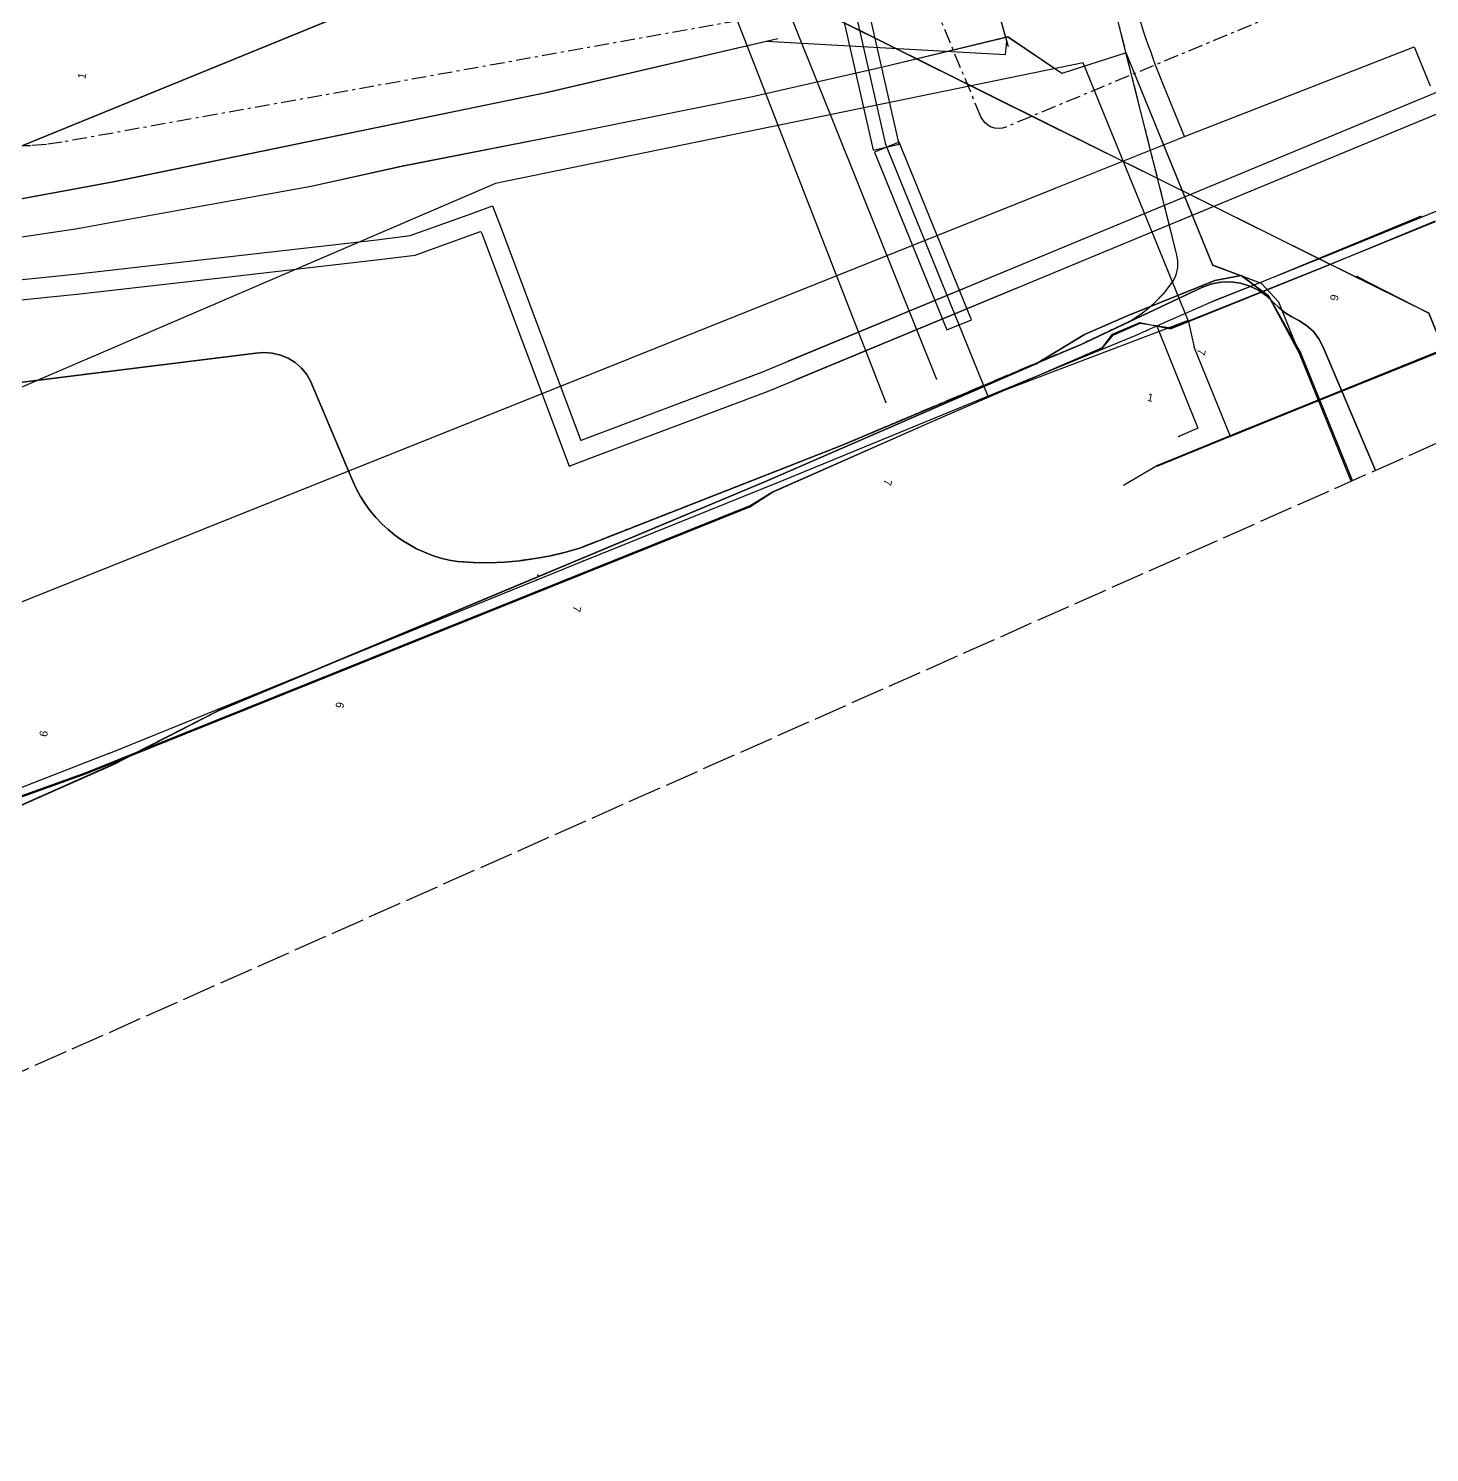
# Model space of a CAD drawing. Header units: metres. Extents: x -529 to 260, y -315 to 217.
# Drawn here: x 136.5 to 189.1, y -60.3 to -6.9 of the extents above; entities that cross this region are included whole.
import ezdxf

# ---------------------------------------------------------------- set-up
doc = ezdxf.new("R2010")
doc.units = ezdxf.units.M
doc.linetypes.add('DASHED', pattern=[1.524, 1.27, -0.254])
doc.linetypes.add('DISUSED', pattern=[0.9943, 0.55, -0.1666, 0.1111, -0.1666])
for name, color, linetype, true_color in [('GM0772_ELS_Elektriciteitskabel', 7, 'Continuous', 0x960000), ('GM0772_ELS_Mantelbuis', 7, 'Continuous', 0x960000), ('GM0772_GWA_Appurtenance', 7, 'Continuous', 0xba38a8), ('GM0772_GWA_Rioolleiding', 7, 'Continuous', 0xba38a8), ('KA0000_OVG_Orientatiepolygoon', 7, 'Continuous', 0xff00ff), ('KL1001_WAT_Appurtenance', 7, 'Continuous', 0x0000ff), ('KL1001_WAT_Waterleiding', 7, 'Continuous', 0x0000ff), ('KL1010_DAT_Telecommunicatiekabel', 7, 'Continuous', 0x00ff00), ('KL1011_DAT_Appurtenance', 7, 'Continuous', 0x00ff00), ('KL1011_DAT_Duct', 7, 'Continuous', 0x00ff00), ('KL1011_DAT_ExtraDetailinfo', 7, 'Continuous', 0x00ff00), ('KL1011_DAT_ExtraGeometrie', 7, 'Continuous', 0x00ff00), ('KL1011_DAT_Kabelbed', 7, 'Continuous', 0x00ff00), ('KL1011_DAT_Mantelbuis', 7, 'Continuous', 0x00ff00), ('KL1031_EMS_Appurtenance', 7, 'Continuous', 0xc80000), ('KL1031_EMS_Elektriciteitskabel', 7, 'Continuous', 0xc80000), ('KL1051_DAT_Annotatie', 7, 'Continuous', 0xffffff), ('KL1051_DAT_Appurtenance', 7, 'Continuous', 0x00ff00), ('KL1051_DAT_Kabelbed', 7, 'Continuous', 0x00ff00), ('KL1051_DAT_Mantelbuis', 7, 'Continuous', 0x00ff00), ('KL1089_DAT_Kabelbed', 7, 'Continuous', 0x00ff00), ('KL1089_DAT_Mantelbuis', 7, 'Continuous', 0x00ff00), ('KL1233_WRM_Mantelbuis', 7, 'Continuous', 0x008080), ('KL1233_WRM_ThermischePijpleiding', 7, 'Continuous', 0x008080), ('KL1648_DAT_Appurtenance', 7, 'Continuous', 0x00ff00), ('KL1648_DAT_Telecommunicatiekabel', 7, 'Continuous', 0x00ff00)]:
    doc.layers.add(name, color=color, linetype=linetype, true_color=true_color)

msp = doc.modelspace()

# ---------------------------------------------------------------- linework, layer by layer
at = {"layer": 'GM0772_ELS_Elektriciteitskabel', "linetype": 'CONTINUOUS'}
msp.add_lwpolyline([(79.901, -19.327), (80.1, -19.583), (81.25, -19.645), (83.406, -19.324), (85.782, -18.949), (108.553, -16.795), (120.878, -15.738), (132.069, -14.015), (139.671, -12.618), (155.877, -9.282), (164.206, -7.338), (173.187, -7.838), (173.229, -7.341), (169.601, 5.523)], dxfattribs=at)
at = {"layer": 'GM0772_ELS_Mantelbuis', "linetype": 'CONTINUOUS'}
for points in [[(170.026, 4.021), (173.286, -7.545)], [(85.56, -18.969), (108.439, -16.805), (120.925, -15.732), (132.178, -13.996), (139.779, -12.598), (156.079, -9.237), (164.64, -7.238)]]:
    msp.add_lwpolyline(points, dxfattribs=at)
at = {"layer": 'GM0772_GWA_Appurtenance'}
for p in [(170.601, -20.001), (168.697, -20.879)]:
    msp.add_point(p, dxfattribs=at)
at = {"layer": 'GM0772_GWA_Rioolleiding', "linetype": 'CONTINUOUS'}
for points in [[(168.697, -20.879), (160.744, -0.43)], [(170.601, -20.001), (163.145, -1.425)]]:
    msp.add_lwpolyline(points, dxfattribs=at)
at = {"layer": 'KA0000_OVG_Orientatiepolygoon', "linetype": 'DASHED'}
msp.add_lwpolyline([(212.467, 216.691), (-371.799, 183.859), (-469.178, -314.621), (251.501, 5.16), (212.467, 216.691)], close=True, dxfattribs=at)
at = {"layer": 'KL1001_WAT_Appurtenance'}
for p in [(179.786, -10.633), (175.027, -12.86)]:
    msp.add_point(p, dxfattribs=at)
at = {"layer": 'KL1001_WAT_Waterleiding', "linetype": 'CONTINUOUS'}
for points in [[(179.786, -10.633), (179.114, -8.992), (179.014, -8.742), (178.914, -8.49), (178.817, -8.239), (178.723, -7.986), (178.63, -7.732), (178.54, -7.477), (178.453, -7.223), (178.366, -6.967), (178.283, -6.71), (178.201, -6.452), (177.815, -5.017), (177.108, -4.526), (177.019, -4.136), (176.512, -1.422), (176.495, -1.336), (171.087, 22.718), (170.45, 25.55), (169.737, 25.949), (159.995, 23.583), (157.745, 23.043), (155.899, 22.544), (155.397, 22.429)], [(179.904, -10.909), (188.507, -7.555), (189.118, -9.013)], [(179.904, -10.909), (179.786, -10.633)], [(175.027, -12.86), (179.904, -10.909)], [(127.11, -32.027), (175.027, -12.86)]]:
    msp.add_lwpolyline(points, dxfattribs=at)
at = {"layer": 'KL1010_DAT_Telecommunicatiekabel', "linetype": 'CONTINUOUS'}
for points in [[(70.987, -62.424), (78.865, -59.341), (85.604, -56.222), (87.496, -55.193), (90.719, -53.967), (93.634, -52.486), (104.836, -47.741), (113.583, -44.079), (114.491, -43.923), (126.129, -39.279), (138.702, -34.761), (163.614, -24.752), (164.419, -24.25), (170.353, -21.633), (176.836, -18.823), (177.219, -18.361), (178.241, -17.91), (179.394, -18.086), (185.213, -15.764), (189.318, -14.1)], [(71.039, -62.432), (78.88, -59.317), (85.617, -56.253), (87.498, -55.258), (90.777, -53.955), (93.659, -52.473), (104.858, -47.701), (113.588, -44.143), (114.483, -43.919), (126.135, -39.329), (138.715, -34.804), (163.6, -24.797), (164.44, -24.252), (170.353, -21.639), (176.818, -18.821), (177.197, -18.326), (178.224, -17.892), (179.379, -18.12), (185.201, -15.772), (189.31, -14.078)]]:
    msp.add_lwpolyline(points, dxfattribs=at)
at = {"layer": 'KL1011_DAT_Appurtenance'}
msp.add_point((180.26, -18.813), dxfattribs=at)
at = {"layer": 'KL1011_DAT_Duct', "linetype": 'CONTINUOUS'}
for points in [[(168.692, -11.22), (159.898, 27.495)], [(168.692, -11.22), (159.898, 27.495)], [(168.692, -11.22), (159.898, 27.495)], [(168.692, -11.22), (159.898, 27.495)], [(168.692, -11.22), (159.898, 27.495)], [(168.692, -11.22), (159.898, 27.495)], [(168.692, -11.22), (159.898, 27.495)], [(168.692, -11.22), (159.898, 27.495)], [(179.023, -15.33), (176.096, -8.148), (154.053, -12.678), (92.354, -39.192)], [(168.766, -11.403), (168.692, -11.22)], [(168.766, -11.403), (168.692, -11.22)], [(168.766, -11.403), (168.692, -11.22)], [(168.766, -11.403), (168.692, -11.22)], [(168.766, -11.403), (168.692, -11.22)], [(168.766, -11.403), (168.692, -11.22)], [(168.766, -11.403), (168.692, -11.22)], [(171.407, -17.885), (168.766, -11.403)], [(171.407, -17.885), (168.766, -11.403)], [(171.407, -17.885), (168.766, -11.403)], [(171.407, -17.885), (168.766, -11.403)], [(171.407, -17.885), (168.766, -11.403)], [(171.407, -17.885), (168.766, -11.403)], [(171.407, -17.885), (168.766, -11.403)], [(171.407, -17.885), (168.766, -11.403)], [(191.982, -13.393), (193.571, -17.31), (181.618, -22.161), (180.26, -18.813)], [(180.038, -17.819), (179.023, -15.33)], [(180.038, -17.819), (172.539, -20.663), (171.407, -17.885)], [(180.038, -17.819), (172.539, -20.663), (171.407, -17.885)], [(180.038, -17.819), (172.539, -20.663), (171.407, -17.885)], [(180.038, -17.819), (172.539, -20.663), (171.407, -17.885)], [(180.038, -17.819), (172.539, -20.663), (171.407, -17.885)], [(180.038, -17.819), (172.539, -20.663), (171.407, -17.885)], [(180.038, -17.819), (172.539, -20.663), (171.407, -17.885)], [(180.038, -17.819), (180.26, -18.813)], [(180.038, -17.819), (180.26, -18.813)], [(180.038, -17.819), (180.26, -18.813)], [(180.038, -17.819), (180.26, -18.813)], [(180.038, -17.819), (180.26, -18.813)], [(180.038, -17.819), (180.26, -18.813)], [(180.038, -17.819), (180.26, -18.813)], [(180.038, -17.819), (180.26, -18.813)]]:
    msp.add_lwpolyline(points, dxfattribs=at)
at = {"layer": 'KL1011_DAT_ExtraDetailinfo', "linetype": 'CONTINUOUS'}
msp.add_lwpolyline([(168.692, -11.22), (159.898, 27.495)], dxfattribs=at)
at = {"layer": 'KL1011_DAT_ExtraGeometrie', "linetype": 'CONTINUOUS'}
for points in [[(160.364, 27.703), (159.389, 27.482), (168.226, -11.428), (169.201, -11.207), (160.364, 27.703)], [(169.192, -11.121), (168.266, -11.499), (170.982, -18.167), (171.907, -17.789), (169.192, -11.121)]]:
    msp.add_lwpolyline(points, close=True, dxfattribs=at)
at = {"layer": 'KL1011_DAT_Kabelbed', "linetype": 'CONTINUOUS'}
for points in [[(168.692, -11.22), (159.898, 27.495)], [(179.023, -15.33), (176.096, -8.148), (154.053, -12.678), (92.354, -39.192)], [(168.766, -11.403), (168.692, -11.22)], [(171.407, -17.885), (168.766, -11.403)], [(191.982, -13.393), (193.571, -17.31), (181.618, -22.161), (180.26, -18.813)], [(180.038, -17.819), (179.023, -15.33)], [(180.038, -17.819), (172.539, -20.663), (171.407, -17.885)], [(180.038, -17.819), (180.26, -18.813)]]:
    msp.add_lwpolyline(points, dxfattribs=at)
at = {"layer": 'KL1011_DAT_Mantelbuis', "linetype": 'CONTINUOUS'}
for points in [[(168.692, -11.22), (159.898, 27.495)], [(171.407, -17.885), (168.766, -11.403)]]:
    msp.add_lwpolyline(points, dxfattribs=at)
at = {"layer": 'KL1031_EMS_Appurtenance'}
for p in [(180.576, -16.562), (180.576, -16.562), (177.837, -17.851), (177.837, -17.851)]:
    msp.add_point(p, dxfattribs=at)
at = {"layer": 'KL1031_EMS_Elektriciteitskabel', "linetype": 'DISUSED'}
for points in [[(177.837, -17.851), (178.307, -17.544), (178.74, -17.187), (179.131, -16.783), (179.473, -16.338), (179.59, -16.095), (179.65, -15.832), (179.654, -15.562), (179.599, -15.297), (176.515, -3.024), (169.304, 24.285), (169.297, 24.405), (169.338, 24.518), (169.419, 24.606), (169.528, 24.655), (221.877, 44.14), (221.956, 44.184), (222.018, 44.249), (222.058, 44.33), (222.073, 44.42), (222.003, 63.231)], [(208.109, 3.943), (173.201, -10.559), (173.067, -10.599), (172.926, -10.614), (172.787, -10.6), (172.652, -10.559), (172.528, -10.493), (172.419, -10.404), (172.329, -10.295), (172.263, -10.171), (170.702, -6.407)], [(208.109, 3.943), (173.201, -10.559), (173.067, -10.599), (172.926, -10.614), (172.787, -10.6), (172.652, -10.559), (172.528, -10.493), (172.419, -10.404), (172.329, -10.295), (172.263, -10.171), (170.702, -6.407)], [(169.07, -5.508), (137.805, -11.126), (137.215, -11.213), (136.62, -11.26), (136.024, -11.269), (135.428, -11.239), (103.853, -8.627), (101.46, -8.451), (89.758, -7.693)], [(169.07, -5.508), (137.805, -11.126), (137.215, -11.213), (136.62, -11.26), (136.024, -11.269), (135.428, -11.239), (103.853, -8.627), (101.46, -8.451), (89.758, -7.693)], [(177.837, -17.851), (176.018, -18.707), (167.097, -22.472), (157.255, -26.335), (156.694, -26.499), (156.126, -26.634), (155.55, -26.742), (154.971, -26.822), (154.389, -26.873), (153.805, -26.895), (153.22, -26.887), (152.637, -26.852), (152.318, -26.796), (152.004, -26.719), (151.695, -26.621), (151.393, -26.506), (151.099, -26.371), (150.814, -26.218), (150.54, -26.046), (150.277, -25.858), (150.026, -25.653), (149.789, -25.433), (149.567, -25.198), (149.36, -24.95), (149.168, -24.689), (148.994, -24.416), (148.838, -24.133), (148.7, -23.84), (147.133, -20.113), (146.977, -19.842), (146.779, -19.601), (146.543, -19.394), (146.278, -19.229), (145.989, -19.108), (145.684, -19.036), (145.372, -19.015), (145.061, -19.044), (126.546, -21.332)]]:
    msp.add_lwpolyline(points, dxfattribs=at)
at = {"layer": 'KL1031_EMS_Elektriciteitskabel', "linetype": 'CONTINUOUS'}
for points in [[(177.837, -17.851), (178.307, -17.544), (178.74, -17.187), (179.131, -16.783), (179.473, -16.338), (179.59, -16.095), (179.65, -15.832), (179.654, -15.562), (179.599, -15.297), (176.515, -3.024), (169.304, 24.285), (169.251, 24.392), (169.16, 24.469), (169.047, 24.505), (168.928, 24.493), (167.291, 23.994)], [(187.06, -23.434), (185.101, -18.81), (184.943, -18.502), (184.732, -18.227), (184.475, -17.995), (184.181, -17.813), (183.923, -17.678), (183.679, -17.52), (183.45, -17.341), (182.977, -16.888), (182.678, -16.68), (182.35, -16.522), (182.002, -16.418), (181.641, -16.369), (181.278, -16.376), (180.92, -16.442), (180.576, -16.562), (176.018, -18.707), (167.097, -22.472), (157.255, -26.335), (156.694, -26.499), (156.126, -26.634), (155.55, -26.742), (154.971, -26.822), (154.389, -26.873), (153.805, -26.895), (153.22, -26.887), (152.637, -26.852), (152.318, -26.796), (152.004, -26.719), (151.695, -26.621), (151.393, -26.506), (151.099, -26.371), (150.814, -26.218), (150.54, -26.046), (150.277, -25.858), (150.026, -25.653), (149.789, -25.433), (149.567, -25.198), (149.36, -24.95), (149.168, -24.689), (148.994, -24.416), (148.838, -24.133), (148.7, -23.84), (147.133, -20.113), (146.977, -19.842), (146.779, -19.601), (146.543, -19.394), (146.278, -19.229), (145.989, -19.108), (145.684, -19.036), (145.372, -19.015), (145.061, -19.044), (126.546, -21.332)], [(187.06, -23.434), (185.101, -18.81), (184.943, -18.502), (184.732, -18.227), (184.475, -17.995), (184.181, -17.813), (183.923, -17.678), (183.679, -17.52), (183.45, -17.341), (182.977, -16.888), (182.678, -16.68), (182.35, -16.522), (182.002, -16.418), (181.641, -16.369), (181.278, -16.376), (180.92, -16.442), (180.576, -16.562), (176.018, -18.707), (167.097, -22.472), (157.255, -26.335), (156.694, -26.499), (156.126, -26.634), (155.55, -26.742), (154.971, -26.822), (154.389, -26.873), (153.805, -26.895), (153.22, -26.887), (152.637, -26.852), (152.318, -26.796), (152.004, -26.719), (151.695, -26.621), (151.393, -26.506), (151.099, -26.371), (150.814, -26.218), (150.54, -26.046), (150.277, -25.858), (150.026, -25.653), (149.789, -25.433), (149.567, -25.198), (149.36, -24.95), (149.168, -24.689), (148.994, -24.416), (148.838, -24.133), (148.7, -23.84), (147.133, -20.113), (146.977, -19.842), (146.779, -19.601), (146.543, -19.394), (146.278, -19.229), (145.989, -19.108), (145.684, -19.036), (145.372, -19.015), (145.061, -19.044), (126.546, -21.332)], [(187.06, -23.434), (185.101, -18.81), (184.943, -18.502), (184.732, -18.227), (184.475, -17.995), (184.181, -17.813), (183.923, -17.678), (183.679, -17.52), (183.45, -17.341), (182.977, -16.888), (182.678, -16.68), (182.35, -16.522), (182.002, -16.418), (181.641, -16.369), (181.278, -16.376), (180.92, -16.442), (180.576, -16.562), (176.018, -18.707), (167.097, -22.472), (157.255, -26.335), (156.694, -26.499), (156.126, -26.634), (155.55, -26.742), (154.971, -26.822), (154.389, -26.873), (153.805, -26.895), (153.22, -26.887), (152.637, -26.852), (152.318, -26.796), (152.004, -26.719), (151.695, -26.621), (151.393, -26.506), (151.099, -26.371), (150.814, -26.218), (150.54, -26.046), (150.277, -25.858), (150.026, -25.653), (149.789, -25.433), (149.567, -25.198), (149.36, -24.95), (149.168, -24.689), (148.994, -24.416), (148.838, -24.133), (148.7, -23.84), (147.133, -20.113), (146.977, -19.842), (146.779, -19.601), (146.543, -19.394), (146.278, -19.229), (145.989, -19.108), (145.684, -19.036), (145.372, -19.015), (145.061, -19.044), (126.546, -21.332)], [(187.06, -23.434), (185.101, -18.81), (184.943, -18.502), (184.732, -18.227), (184.475, -17.995), (184.181, -17.813), (183.923, -17.678), (183.679, -17.52), (183.45, -17.341), (182.977, -16.888), (182.678, -16.68), (182.35, -16.522), (182.002, -16.418), (181.641, -16.369), (181.278, -16.376), (180.92, -16.442), (180.576, -16.562), (176.018, -18.707), (167.097, -22.472), (157.255, -26.335), (156.694, -26.499), (156.126, -26.634), (155.55, -26.742), (154.971, -26.822), (154.389, -26.873), (153.805, -26.895), (153.22, -26.887), (152.637, -26.852), (152.318, -26.796), (152.004, -26.719), (151.695, -26.621), (151.393, -26.506), (151.099, -26.371), (150.814, -26.218), (150.54, -26.046), (150.277, -25.858), (150.026, -25.653), (149.789, -25.433), (149.567, -25.198), (149.36, -24.95), (149.168, -24.689), (148.994, -24.416), (148.838, -24.133), (148.7, -23.84), (147.133, -20.113), (146.977, -19.842), (146.779, -19.601), (146.543, -19.394), (146.278, -19.229), (145.989, -19.108), (145.684, -19.036), (145.372, -19.015), (145.061, -19.044), (126.546, -21.332)], [(187.06, -23.434), (185.101, -18.81), (184.943, -18.502), (184.732, -18.227), (184.475, -17.995), (184.181, -17.813), (183.923, -17.678), (183.679, -17.52), (183.45, -17.341), (182.977, -16.888), (182.678, -16.68), (182.35, -16.522), (182.002, -16.418), (181.641, -16.369), (181.278, -16.376), (180.92, -16.442), (180.576, -16.562), (176.018, -18.707), (167.097, -22.472), (157.255, -26.335), (156.694, -26.499), (156.126, -26.634), (155.55, -26.742), (154.971, -26.822), (154.389, -26.873), (153.805, -26.895), (153.22, -26.887), (152.637, -26.852), (152.318, -26.796), (152.004, -26.719), (151.695, -26.621), (151.393, -26.506), (151.099, -26.371), (150.814, -26.218), (150.54, -26.046), (150.277, -25.858), (150.026, -25.653), (149.789, -25.433), (149.567, -25.198), (149.36, -24.95), (149.168, -24.689), (148.994, -24.416), (148.838, -24.133), (148.7, -23.84), (147.133, -20.113), (146.977, -19.842), (146.779, -19.601), (146.543, -19.394), (146.278, -19.229), (145.989, -19.108), (145.684, -19.036), (145.372, -19.015), (145.061, -19.044), (126.546, -21.332)], [(126.546, -21.332), (145.061, -19.044), (145.372, -19.015), (145.684, -19.036), (145.989, -19.108), (146.278, -19.229), (146.543, -19.394), (146.779, -19.601), (146.977, -19.842), (147.133, -20.113), (148.7, -23.84), (148.838, -24.133), (148.994, -24.416), (149.168, -24.689), (149.36, -24.95), (149.567, -25.198), (149.789, -25.433), (150.026, -25.653), (150.277, -25.858), (150.54, -26.046), (150.814, -26.218), (151.099, -26.371), (151.393, -26.506), (151.695, -26.621), (152.004, -26.719), (152.318, -26.796), (152.637, -26.852), (153.22, -26.887), (153.805, -26.895), (154.389, -26.873), (154.971, -26.822), (155.55, -26.742), (156.126, -26.634), (156.694, -26.499), (157.255, -26.335), (167.097, -22.472), (176.018, -18.707), (180.576, -16.562), (180.92, -16.442), (181.278, -16.376), (181.641, -16.369), (182.002, -16.418), (182.35, -16.522), (182.678, -16.68), (182.977, -16.888), (183.45, -17.341), (183.679, -17.52), (183.923, -17.678), (184.181, -17.813), (184.475, -17.995), (184.732, -18.227), (184.943, -18.502), (185.101, -18.81), (187.06, -23.434)], [(187.06, -23.434), (185.101, -18.81), (184.943, -18.502), (184.732, -18.227), (184.475, -17.995), (184.181, -17.813), (183.923, -17.678), (183.679, -17.52), (183.45, -17.341), (182.977, -16.888), (182.678, -16.68), (182.35, -16.522), (182.002, -16.418), (181.641, -16.369), (181.278, -16.376), (180.92, -16.442), (180.576, -16.562), (176.018, -18.707), (167.097, -22.472), (157.255, -26.335), (156.694, -26.499), (156.126, -26.634), (155.55, -26.742), (154.971, -26.822), (154.389, -26.873), (153.805, -26.895), (153.22, -26.887), (152.637, -26.852), (152.318, -26.796), (152.004, -26.719), (151.695, -26.621), (151.393, -26.506), (151.099, -26.371), (150.814, -26.218), (150.54, -26.046), (150.277, -25.858), (150.026, -25.653), (149.789, -25.433), (149.567, -25.198), (149.36, -24.95), (149.168, -24.689), (148.994, -24.416), (148.838, -24.133), (148.7, -23.84), (147.133, -20.113), (146.977, -19.842), (146.779, -19.601), (146.543, -19.394), (146.278, -19.229), (145.989, -19.108), (145.684, -19.036), (145.372, -19.015), (145.061, -19.044), (126.546, -21.332)], [(187.06, -23.434), (185.101, -18.81), (184.943, -18.502), (184.732, -18.227), (184.475, -17.995), (184.181, -17.813), (183.923, -17.678), (183.679, -17.52), (183.45, -17.341), (182.977, -16.888), (182.678, -16.68), (182.35, -16.522), (182.002, -16.418), (181.641, -16.369), (181.278, -16.376), (180.92, -16.442), (180.576, -16.562)], [(187.06, -23.434), (185.101, -18.81), (184.943, -18.502), (184.732, -18.227), (184.475, -17.995), (184.181, -17.813), (183.923, -17.678), (183.679, -17.52), (183.45, -17.341), (182.977, -16.888), (182.678, -16.68), (182.35, -16.522), (182.002, -16.418), (181.641, -16.369), (181.278, -16.376), (180.92, -16.442), (180.576, -16.562)], [(177.837, -17.851), (176.018, -18.707), (167.097, -22.472), (157.255, -26.335), (156.694, -26.499), (156.126, -26.634), (155.55, -26.742), (154.971, -26.822), (154.389, -26.873), (153.805, -26.895), (153.22, -26.887), (152.637, -26.852), (152.318, -26.796), (152.004, -26.719), (151.695, -26.621), (151.393, -26.506), (151.099, -26.371), (150.814, -26.218), (150.54, -26.046), (150.277, -25.858), (150.026, -25.653), (149.789, -25.433), (149.567, -25.198), (149.36, -24.95), (149.168, -24.689), (148.994, -24.416), (148.838, -24.133), (148.7, -23.84), (147.133, -20.113), (146.977, -19.842), (146.779, -19.601), (146.543, -19.394), (146.278, -19.229), (145.989, -19.108), (145.684, -19.036), (145.372, -19.015), (145.061, -19.044), (126.546, -21.332)]]:
    msp.add_lwpolyline(points, dxfattribs=at)
at = {"layer": 'KL1051_DAT_Appurtenance'}
for p in [(176.338, -11.231), (180.394, -13.243), (186.369, -16.167), (189.061, -17.543), (178.855, -18.019), (178.86, -18.022), (179.683, -22.166), (157.335, -26.841), (157.335, -26.841), (155.578, -27.552), (155.638, -27.363), (139.55, -34.044)]:
    msp.add_point(p, dxfattribs=at)
at = {"layer": 'KL1051_DAT_Kabelbed', "linetype": 'CONTINUOUS'}
for points in [[(190.789, -21.779), (189.061, -17.543), (184.941, -15.5), (180.394, -13.243), (176.338, -11.231), (174.907, -10.521), (158.326, -2.268), (156.2, -3.133), (107.873, -22.866), (103.068, -11.089), (99.659, -12.461)], [(189.061, -17.543), (184.945, -15.498), (158.326, -2.268), (107.873, -22.866), (103.068, -11.089), (99.659, -12.461)], [(180.394, -13.243), (176.338, -11.231)], [(178.855, -18.019), (180.91, -17.108), (183.112, -16.244), (184.941, -15.5), (184.945, -15.498), (190.408, -13.275)], [(180.926, -17.102), (183.112, -16.244), (188.784, -13.89)], [(186.369, -16.167), (189.061, -17.543), (190.789, -21.779)], [(157.335, -26.841), (164.73, -23.845), (178.087, -18.36), (178.855, -18.019)], [(178.86, -18.022), (180.403, -21.845), (179.683, -22.166)], [(155.578, -27.552), (157.335, -26.841)], [(139.55, -34.044), (155.578, -27.552)], [(139.55, -34.044), (128.134, -38.499), (77.344, -59.248), (60.283, -66.215)]]:
    msp.add_lwpolyline(points, dxfattribs=at)
at = {"layer": 'KL1051_DAT_Mantelbuis', "linetype": 'CONTINUOUS'}
msp.add_lwpolyline([(180.926, -17.102), (183.112, -16.244), (188.784, -13.89)], dxfattribs=at)
msp.add_lwpolyline([(180.926, -17.102), (183.112, -16.244), (188.784, -13.89)], dxfattribs=at)
at = {"layer": 'KL1089_DAT_Kabelbed', "linetype": 'CONTINUOUS'}
for points in [[(195.88, -19.52), (195.039, -17.54), (195.026, -17.4), (194.949, -17.336), (194.872, -17.272), (194.795, -17.208), (194.654, -17.221), (194.577, -17.158), (194.5, -17.094), (194.359, -17.107), (194.218, -17.12), (194.077, -17.134), (193.937, -17.147), (193.873, -17.224), (192.568, -17.701), (182.031, -21.958), (178.885, -23.247), (177.606, -24.006)], [(195.865, -19.526), (195.039, -17.54), (195.026, -17.4), (194.795, -17.208), (194.654, -17.221), (194.5, -17.094), (193.937, -17.147), (193.873, -17.224), (178.885, -23.247), (177.606, -24.006)]]:
    msp.add_lwpolyline(points, dxfattribs=at)
at = {"layer": 'KL1089_DAT_Mantelbuis', "linetype": 'CONTINUOUS'}
for points in [[(182.543, -21.773), (192.084, -17.902)], [(178.874, -23.272), (181.618, -22.15)]]:
    msp.add_lwpolyline(points, dxfattribs=at)
at = {"layer": 'KL1233_WRM_Mantelbuis', "linetype": 'CONTINUOUS'}
for points in [[(173.342, -15.897), (165.028, -19.344)], [(173.63, -16.589), (165.305, -20.042)]]:
    msp.add_lwpolyline(points, dxfattribs=at)
at = {"layer": 'KL1233_WRM_ThermischePijpleiding', "linetype": 'CONTINUOUS'}
for points in [[(131.499, -16.765), (138.272, -16.078), (143.443, -15.489), (149.609, -14.787), (150.861, -14.627), (153.201, -13.787), (153.949, -13.519), (154.24, -14.292), (157.256, -22.309), (157.307, -22.289), (164.047, -19.75), (177.885, -14.014), (191.743, -8.268)], [(131.575, -17.51), (138.352, -16.824), (143.528, -16.234), (149.699, -15.531), (151.037, -15.361), (153.454, -14.493), (153.507, -14.473), (153.539, -14.556), (156.818, -23.275), (157.573, -22.991), (164.324, -20.448), (178.172, -14.706), (192.026, -8.963)]]:
    msp.add_lwpolyline(points, dxfattribs=at)
at = {"layer": 'KL1648_DAT_Appurtenance'}
msp.add_point((184.258, -19.032), dxfattribs=at)
at = {"layer": 'KL1648_DAT_Telecommunicatiekabel', "linetype": 'CONTINUOUS'}
for points in [[(184.215, -19.049), (183.436, -17.126), (182.786, -16.431), (180.961, -15.742), (177.715, -7.779), (175.302, -8.548), (173.27, -7.182), (168.581, -8.311), (163.696, -9.43), (157.609, -10.657), (150.553, -12.03), (147.143, -12.783), (142.701, -13.585), (138.306, -14.394), (132.499, -15.248)], [(184.215, -19.049), (183.436, -17.126), (182.786, -16.431), (180.961, -15.742), (177.715, -7.779), (175.302, -8.548), (173.27, -7.182), (168.581, -8.311), (163.696, -9.43), (157.609, -10.657), (150.553, -12.03), (147.143, -12.783), (142.701, -13.585), (138.306, -14.394), (132.499, -15.248)], [(184.263, -19.036), (184.215, -19.054), (183.437, -17.124), (182.79, -16.432), (180.957, -15.745), (177.716, -7.775), (175.296, -8.549), (173.272, -7.184), (168.584, -8.313), (163.696, -9.432), (157.604, -10.657), (150.553, -12.036), (147.143, -12.783), (142.701, -13.583), (138.303, -14.394), (132.503, -15.251)], [(184.215, -19.049), (183.045, -16.889), (182.027, -16.124), (181.042, -16.318), (177.722, -17.652), (176.149, -18.337), (174.334, -19.434), (164.185, -23.846), (143.654, -32.444), (139.729, -34.453), (129.184, -39.119), (113.802, -45.298), (107.129, -48.186), (96.604, -52.631), (95.457, -52.435), (93.231, -52.782), (87.283, -55.036), (86.146, -56.061), (79.466, -58.924), (78.192, -59.137), (69.73, -62.772), (63.788, -65.137), (60.335, -66.423)], [(184.215, -19.049), (183.045, -16.889), (182.027, -16.124), (181.042, -16.318), (177.722, -17.652), (176.149, -18.337), (174.334, -19.434), (164.185, -23.846), (143.633, -32.448), (143.654, -32.444), (139.729, -34.453), (129.184, -39.119), (113.802, -45.298), (107.129, -48.186), (96.604, -52.631), (95.457, -52.435), (93.231, -52.782), (87.283, -55.036), (86.146, -56.061), (79.466, -58.924), (78.192, -59.137), (69.73, -62.772), (63.788, -65.137), (60.335, -66.423)], [(60.34, -66.421), (63.792, -65.138), (69.727, -62.77), (78.193, -59.134), (79.466, -58.929), (86.142, -56.058), (87.289, -55.034), (93.235, -52.779), (95.454, -52.436), (96.602, -52.633), (107.129, -48.186), (113.804, -45.301), (129.182, -39.12), (139.732, -34.458), (143.655, -32.449), (164.183, -23.846), (174.329, -19.435), (176.151, -18.334), (177.727, -17.653), (181.04, -16.319), (182.03, -16.127), (183.046, -16.891), (184.264, -19.042)], [(186.154, -23.836), (184.215, -19.049)], [(186.154, -23.836), (184.215, -19.049)], [(186.194, -23.818), (184.264, -19.042)]]:
    msp.add_lwpolyline(points, dxfattribs=at)

# ---------------------------------------------------------------- texts
at = {"layer": 'KL1051_DAT_Annotatie', "char_height": 0.3, "attachment_point": 7}
for s, insert, rotation in [('1', (138.67, -8.778), 78.563), ('6', (185.391, -16.814), 258.163), ('7', (180.413, -18.86), 256.763), ('1', (178.481, -20.824), 348.763), ('7', (168.641, -23.753), 258.363), ('7', (156.982, -28.494), 258.663), ('6', (148.089, -32.095), 258.663), ('6', (137.239, -33.443), 79.363)]:
    msp.add_mtext(s, dxfattribs=dict(at, insert=insert, rotation=rotation))

doc.saveas('drawing.dxf')
